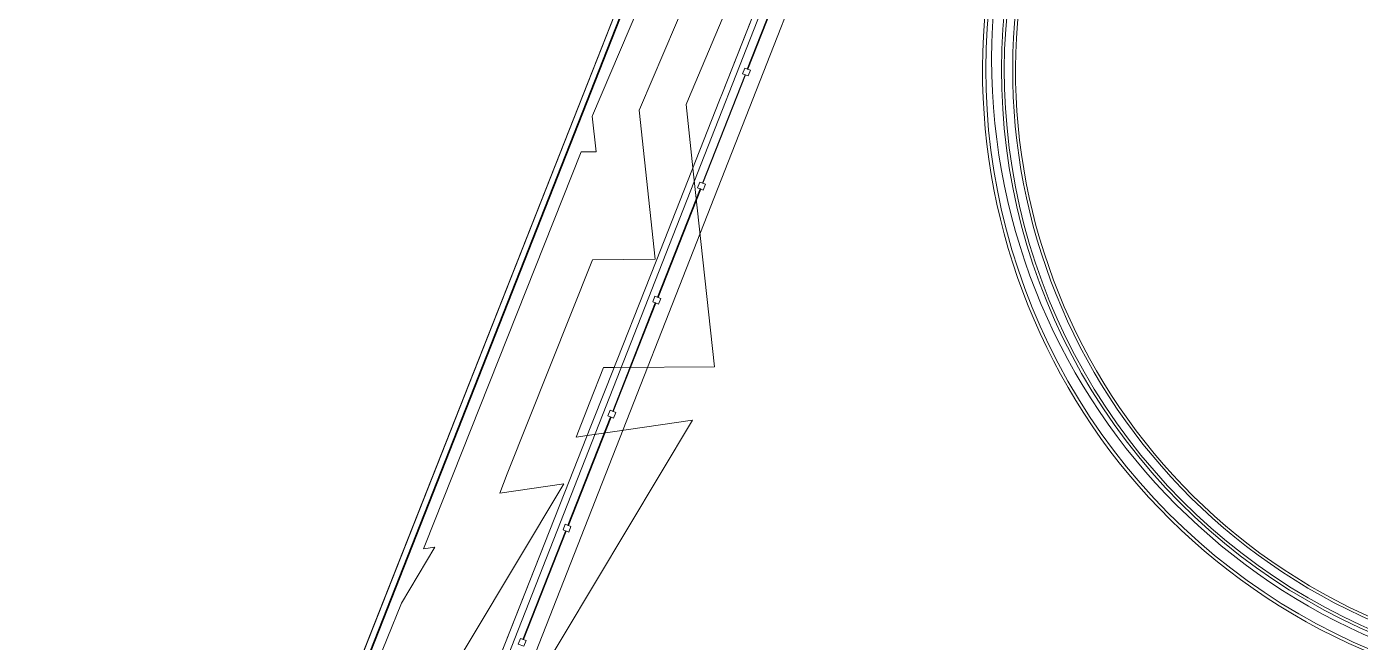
# Model space of a CAD drawing. Header units: metres. Extents: x -207 to 292, y -187 to 169.
# Drawn here: x -46.88 to -36, y -10.79 to -5.77 of the extents above; entities that cross this region are included whole.
import ezdxf

# ---------------------------------------------------------------- set-up
doc = ezdxf.new("R2010")
doc.units = ezdxf.units.M
for name, color, linetype, lineweight in [('A-GLAZ-CWMG', 7, 'Continuous', 9), ('C-TOPO', 7, 'Continuous', 9), ('C-TOPO-MAJR', 7, 'Continuous', 35), ('C-TOPO-MINR', 7, 'Continuous', 9), ('CERCO INTERIOR', 7, 'Continuous', 9), ('EQUIPOS PIS', 7, 'Continuous', 9), ('P-SANR-FIXT', 7, 'Continuous', 9), ('solera', 7, 'Continuous', 35)]:
    doc.layers.add(name, color=color, linetype=linetype, lineweight=lineweight)
doc.layers.add('PR10-ARQ-PL-001-Emplazamiento-C-1_dwg', color=7, linetype='Continuous', lineweight=9, true_color=0x767676)

# ---------------------------------------------------------------- blocks, each defined once
blk = doc.blocks.new('M_Estanque-Terraza - M_Estanque-Terraza-2331352-PLANTA EMPLAZAMIENTO ACTUALIZADO')
at = {"layer": 'P-SANR-FIXT'}
for centre, radius, start, end in [((-1.696641881242665e-15, 0), 5.151627146850166, 8.142219984546603e-13, 180.0000000000002), ((-1.242570705970596e-15, 0), 5.151627146850166, 8.142219984546603e-13, 180.0000000000002), ((-1.242570705970596e-15, 0), 5.126627146850165, 359.9999999999996, 180.0000000000002), ((-1.656194243939091e-15, 0), 5.126627146850165, 359.9999999999996, 180.0000000000002), ((-2.165734258596785e-15, 0), 4.998277258842649, 359.9999999999996, 180.0000000000002), ((-2.165734258596785e-15, 0), 4.975544739836833, 359.9999999999991, 179.9999999999998), ((-3.248601387895178e-15, 0), 4.905907101428718, 1.017777498068325e-12, 180.0000000000002), ((-3.248601387895178e-15, 0), 4.88317458242289, 1.024138607431252e-12, 180.0000000000002), ((-3.248601387895178e-15, 0), 4.905907101428718, 180.0000000000004, 5.088887490341627e-14), ((-3.248601387895178e-15, 0), 4.88317458242289, 180.0000000000004, 5.088887490341627e-14)]:
    blk.add_arc(centre, radius, start, end, dxfattribs=at)
blk = doc.blocks.new('Circular Mullion - 5mm-2127248-PLANTA EMPLAZAMIENTO ACTUALIZADO')
at = {"layer": 'A-GLAZ-CWMG'}
for p, q in [((-107.6478273724652, -45.39675011483385), (-107.9973915295227, -46.28009880061981)), ((-107.6455027706611, -45.39767002051003), (-107.9950669277186, -46.281018706296)), ((-107.9950669277186, -46.281018706296), (-107.6455027706611, -45.39767002051003)), ((-107.9927423259147, -46.28193861197219), (-107.6431781688572, -45.3985899261862)), ((-107.6455027706611, -45.39767002051003), (-107.647827372465, -45.39675011483385)), ((-107.6431781688571, -45.3985899261862), (-107.6455027706611, -45.39767002051003)), ((-107.9973915295225, -46.28009880061983), (-107.9950669277186, -46.28101870629602)), ((-107.9950669277186, -46.28101870629602), (-107.9927423259146, -46.28193861197219))]:
    blk.add_line(p, q, dxfattribs=at)
blk = doc.blocks.new('Rectangular Mullion - 50 x 50 mm-2128568-PLANTA EMPLAZAMIENTO ACTUALIZADO')
at = {"layer": 'A-GLAZ-CWMG'}
for p, q in [((0.025, 0.025), (-0.025, 0.025)), ((-0.025, 0.025), (-0.025, -0.025)), ((0.025, -0.025), (0.025, 0.025)), ((-0.025, -0.025), (0.025, -0.025))]:
    blk.add_line(p, q, dxfattribs=at)
blk = doc.blocks.new('Rectangular Mullion - 50 x 50 mm-2128569-PLANTA EMPLAZAMIENTO ACTUALIZADO')
at = {"layer": 'A-GLAZ-CWMG'}
for p, q in [((-0.025, -0.025), (-0.025, 0.025)), ((-0.025, 0.025), (0.025, 0.025)), ((0.025, 0.025), (0.025, -0.025)), ((0.025, -0.025), (-0.025, -0.025))]:
    blk.add_line(p, q, dxfattribs=at)
blk = doc.blocks.new('YADRAN_LASQUEMAS_ARQ_MO_002_TERRAZAS_rvt-1-PLANTA EMPLAZAMIENTO ACTUALIZADO')
at = {"layer": 'A-GLAZ-CWMG', "lineweight": 9}
for p, rotation in [((-148.54394469915, -51.75443897849276), 180.1291782009755), ((-148.54394469915, -51.75443897849276), 180.1291782009755), ((-148.54394469915, -51.75443897849276), 180.1291782009755), ((-148.54394469915, -51.75443897849276), 180.1291782009755), ((-148.9098096313139, -52.68510693830034), 180.1291782009783), ((-148.9098096313139, -52.68510693830034), 180.1291782009783), ((-148.9098096313139, -52.68510693830034), 180.1291782009783), ((-148.9098096313139, -52.68510693830034), 180.1291782009783), ((-149.2756745634777, -53.61577489810803), 180.1291782009783), ((-149.2756745634777, -53.61577489810803), 180.1291782009783), ((-149.2756745634777, -53.61577489810811), 180.1291782009783), ((-149.2756745634777, -53.61577489810811), 180.1291782009783), ((-149.6415394956416, -54.54644285791573), 180.1291782009783), ((-149.6415394956416, -54.54644285791564), 180.1291782009755), ((-149.6415394956417, -54.54644285791555), 180.1291782009755), ((-149.6415394956417, -54.54644285791555), 180.1291782009755), ((-150.0074044278053, -55.47711081772367), 180.1291782009783), ((-150.0074044278053, -55.47711081772367), 180.1291782009783), ((-150.0074044278053, -55.47711081772367), 180.1291782009783), ((-150.0074044278053, -55.47711081772367), 180.1291782009783), ((-150.3732693599692, -56.40777877753137), 180.1291782009783), ((-150.3732693599692, -56.40777877753145), 180.1291782009783), ((-150.3732693599692, -56.40777877753145), 180.1291782009783), ((-150.3732693599692, -56.40777877753145), 180.1291782009783)]:
    blk.add_blockref('Circular Mullion - 5mm-2127248-PLANTA EMPLAZAMIENTO ACTUALIZADO', p, dxfattribs=dict(at, rotation=rotation))
at = {"layer": 'A-GLAZ-CWMG', "lineweight": 9, "extrusion": (0, 0, -1), "rotation": 291.4608217990221}
for name, p in [('Rectangular Mullion - 50 x 50 mm-2128568-PLANTA EMPLAZAMIENTO ACTUALIZADO', (41.01021495688962, -6.137455315987641)), ('Rectangular Mullion - 50 x 50 mm-2128569-PLANTA EMPLAZAMIENTO ACTUALIZADO', (41.01021495688962, -6.137455315987641)), ('Rectangular Mullion - 50 x 50 mm-2128568-PLANTA EMPLAZAMIENTO ACTUALIZADO', (41.37607988905343, -7.068123275795414)), ('Rectangular Mullion - 50 x 50 mm-2128569-PLANTA EMPLAZAMIENTO ACTUALIZADO', (41.37607988905343, -7.068123275795394)), ('Rectangular Mullion - 50 x 50 mm-2128568-PLANTA EMPLAZAMIENTO ACTUALIZADO', (41.74194482121724, -7.998791235603185)), ('Rectangular Mullion - 50 x 50 mm-2128569-PLANTA EMPLAZAMIENTO ACTUALIZADO', (41.74194482121724, -7.998791235603187)), ('Rectangular Mullion - 50 x 50 mm-2128568-PLANTA EMPLAZAMIENTO ACTUALIZADO', (42.10780975338105, -8.929459195410976)), ('Rectangular Mullion - 50 x 50 mm-2128569-PLANTA EMPLAZAMIENTO ACTUALIZADO', (42.10780975338105, -8.929459195410972)), ('Rectangular Mullion - 50 x 50 mm-2128568-PLANTA EMPLAZAMIENTO ACTUALIZADO', (42.47367468554486, -9.860127155218743)), ('Rectangular Mullion - 50 x 50 mm-2128569-PLANTA EMPLAZAMIENTO ACTUALIZADO', (42.47367468554486, -9.860127155218747)), ('Rectangular Mullion - 50 x 50 mm-2128568-PLANTA EMPLAZAMIENTO ACTUALIZADO', (42.83953961770867, -10.79079511502652)), ('Rectangular Mullion - 50 x 50 mm-2128569-PLANTA EMPLAZAMIENTO ACTUALIZADO', (42.83953961770867, -10.79079511502652))]:
    blk.add_blockref(name, p, dxfattribs=at)
at = {"layer": 'P-SANR-FIXT', "lineweight": 9, "rotation": 161.0051743834256}
blk.add_blockref('M_Estanque-Terraza - M_Estanque-Terraza-2331352-PLANTA EMPLAZAMIENTO ACTUALIZADO', (-33.93201192753877, -6.125326023048245), dxfattribs=at)
blk = doc.blocks.new('PR10-ARQ-PL-001-Emplazamiento-C-1_dwg-674643-PLANTA EMPLAZAMIENTO ACTUALIZADO')
at = {"layer": 'C-TOPO', "flags": 128}
for points in [[(-35.66047216186531, 9.22492529296875), (-36.21657310180667, 8.581763388061525), (-36.6988459899903, 7.88153519897461), (-38.49378759155277, 3.321617891693116), (-39.00218911743171, 2.030064168548584), (-39.53041501464848, 0.6881417175292971), (-39.57636569824223, 0.5714080361366273), (-40.73305788574223, -2.367079062652588), (-41.58235023193367, -4.524643297576905), (-43.87227557373051, -10.34202919921875), (-44.19534422607429, -11.16276514892578), (-44.44517548828132, -11.79744733886719), (-44.59096658935554, -12.16781194152836), (-44.77288571777351, -12.62996745300297), (-44.95806511230476, -13.10040036621097), (-45.16328049316414, -13.62173714904785), (-58.65432678222663, -47.89474167480476)], [(-58.65432678222663, -47.89474167480476), (-45.16328049316414, -13.62173714904785), (-44.95806511230476, -13.10040036621097), (-44.77288571777351, -12.62996745300297), (-44.59096658935554, -12.16781194152836), (-44.44517548828132, -11.79744733886719), (-44.19534422607429, -11.16276514892578), (-43.87227557373051, -10.34202919921875), (-41.58235023193367, -4.524643297576905), (-40.73305788574223, -2.367079062652588), (-39.57636569824223, 0.5714080361366273), (-39.53041501464848, 0.6881417175292971), (-39.00218911743171, 2.030064168548584), (-38.49378759155277, 3.321617891693116), (-36.6988459899903, 7.88153519897461), (-36.21657310180667, 8.581763388061525), (-35.66047216186531, 9.22492529296875)], [(-5.944042996215821, -30.10852034912113), (-2.296743239593506, -20.79352148437503), (2.682056929779018, -7.887521461486852), (2.908356779479946, -6.618521594238282), (2.667956918334927, -4.412521362304688), (2.058256779098511, -2.757521509552037), (0.8637567975997579, -1.019521417808533), (-1.669543151092564, 0.8374786050796509), (-22.17004211425785, 8.990478556823765), (-26.33904345703129, 10.64847909851074), (-28.76234205322272, 11.41147903747559), (-30.71814360351566, 11.46747910766605), (-32.75734238891605, 10.90447858886719), (-34.0066428771973, 10.2394784820557), (-34.58824226074226, 9.870478912353516), (-35.70204404296879, 9.034478778076172), (-36.69724376220707, 7.721478689575195), (-37.6353423156739, 5.490478820800782), (-38.52224399414069, 3.372478450012207), (-63.79554320068367, -60.76652343750007)], [(-50.96545656738289, -31.04903038330082), (-50.26788519287116, -29.28068250732425), (-50.22258563232429, -29.16584067993168), (-50.12820999755866, -28.92659946899418), (-49.86571904296882, -28.26117729492191), (-49.59868417968757, -27.58424652099613), (-48.85527374267586, -25.6996871337891), (-48.81756906738288, -25.60410924682621), (-47.63367854003913, -22.60293197021488), (-47.5962203613282, -22.50797730102539), (-46.46741019287116, -19.64643103637699), (-46.46130823974617, -19.63095523681644), (-46.45563881835945, -19.61658634643555), (-45.5061060791016, -17.20950769042969), (-44.40323851318367, -14.41373299255375), (-44.34850697021488, -14.2749809967041), (-44.27681367187504, -14.09323860168457), (-42.45500394287117, -9.474923986816407), (-42.27840076904304, -9.027235034179723), (-42.15686865234382, -8.719149188232421), (-41.74680996093757, -7.679642289733922), (-41.22961362304694, -6.368549642944371), (-41.20540579833992, -6.307186528015137), (-39.78618544921882, -2.709440432739258)], [(-39.78618544921882, -2.709440432739258), (-41.20540579833992, -6.307186528015137), (-41.22961362304694, -6.368549642944371), (-41.74680996093757, -7.679642289733922), (-42.15686865234382, -8.719149188232421), (-42.27840076904304, -9.027235034179723), (-42.45500394287117, -9.474923986816407), (-44.27681367187504, -14.09323860168457), (-44.34850697021488, -14.2749809967041), (-44.40323851318367, -14.41373299255375), (-45.5061060791016, -17.20950769042969), (-46.45563881835945, -19.61658634643555), (-46.46130823974617, -19.63095523681644), (-46.46741019287116, -19.64643103637699), (-47.5962203613282, -22.50797730102539), (-47.63367854003913, -22.60293197021488), (-48.81756906738288, -25.60410924682621), (-48.85527374267586, -25.6996871337891), (-49.59868417968757, -27.58424652099613), (-49.86571904296882, -28.26117729492191), (-50.12820999755866, -28.92659946899418), (-50.22258563232429, -29.16584067993168), (-50.26788519287116, -29.28068250732425), (-50.96545656738289, -31.04903038330082)]]:
    blk.add_lwpolyline(points, dxfattribs=at)
at = {"layer": 'C-TOPO-MAJR', "color": 1, "lineweight": 9, "true_color": 0xff0000, "flags": 128}
blk.add_lwpolyline([(-47.38864633034858, -19.3590603636108), (-46.40390017914113, -16.90820012177145), (-46.36718349366485, -16.81634671912423), (-46.32105142402161, -16.70403757285058), (-45.23587476357813, -13.95379584769848), (-45.23187268252185, -13.94365308411941), (-45.22649526891475, -13.93039039084586), (-43.8236032284682, -10.47033911196373), (-43.55111132567067, -10.015270888609), (-43.64472106310044, -10.02874431253845), (-43.63361082157019, -10.00074537238434), (-42.35923366807503, -6.789185159462804), (-42.23663320011321, -6.788382651063969), (-42.26800982084772, -6.497581180740293), (-42.26528466851425, -6.491176353034613), (-41.21186679233511, -4.015366132760531)], dxfattribs=at)
at = {"layer": 'C-TOPO-MINR', "color": 9, "true_color": 0xc0c0c0, "flags": 128}
for points in [[(-46.42492830283096, -18.00896992243367), (-46.01286702389111, -16.97812440686441), (-45.49513947384817, -15.71770969758855), (-44.87729796654425, -14.15186926362302), (-44.85144286304691, -14.08634280416396), (-44.8167025408484, -14.00066030487939), (-44.01916599229106, -12.03363983913303), (-42.5004343552384, -9.497320408240865), (-43.02216754551385, -9.572414438452432), (-42.96024469520513, -9.416362549279057), (-42.26695872749136, -7.669211304469203), (-41.75438443163505, -7.665856136383091), (-41.88556540954413, -6.450058502302664), (-41.87417195353489, -6.423280871630463), (-41.20948323715132, -4.861086841572473)], [(-41.20709968196744, -5.706807550384425), (-41.48305923855553, -6.35538539022633), (-41.50312099824045, -6.402535823865028), (-41.4472579414299, -6.920279885430607), (-41.44447915694679, -6.946033921221603), (-41.27213566315682, -8.543329621702204), (-42.08962198002799, -8.548680658660942), (-42.17468378690761, -8.549237449475658), (-42.28687856883994, -8.831979726173762), (-42.39961402792721, -9.116084564366371), (-42.30826211983425, -9.10293611402034), (-42.23366966233137, -9.092199882625293), (-41.44975738480612, -8.979369927872767), (-43.82291733259951, -12.94260578953196), (-44.21472875611384, -13.59694056630232), (-44.40690981278195, -14.07093021891291), (-44.47101304357195, -14.22903252420847), (-44.51872116951032, -14.3499426795475), (-44.66922752367466, -14.73138182232648), (-45.65855055411732, -17.1399020946046), (-46.44595642652074, -19.10973972309581)]]:
    blk.add_lwpolyline(points, dxfattribs=at)
at = {"layer": 'CERCO INTERIOR', "flags": 128}
for points in [[(-26.8741051890701, -80.12936918377876), (-28.51400438018143, -82.00503176808358), (-30.80006296537817, -83.2052969479561), (-33.47521145634354, -83.40564562439918), (-60.36965272299945, -72.83466478347779), (-62.48292058303953, -71.58020193815231), (-63.9696666777134, -69.48232596635819), (-64.49798364259303, -67.0580460703373), (-63.95847878903151, -64.42976371884346), (-36.30947658650577, 6.0375552546978), (-35.12356038734317, 8.298024226427078), (-33.13335930243134, 9.89046128511429), (-30.63597393147647, 10.59442198872566), (-28.05654404334724, 10.33743979454041), (-2.045945981666446, 0.01674255847930908), (-0.04331390947103501, -1.294962766170502), (1.476995850875974, -3.37822363615036), (1.971749149933457, -5.810420047044754), (1.49688543073833, -8.303512711524963), (0.5782354609668254, -10.63827511429787), (-26.93075168073177, -80.27276047945023)], [(-33.40204916082322, -83.21950783133508), (-60.2814546571672, -72.654436866045), (-62.34430397056043, -71.42990311503411), (-63.78292929194868, -69.39992805242538), (-64.29355937637389, -67.05680767416955), (-63.76601963855327, -64.48681525826454), (-36.12728963367641, 5.954323592185975), (-34.9659094888717, 8.168024513721466), (-33.0400690395385, 9.70896413087845), (-30.61814039081335, 10.39165516376495), (-28.10425808548927, 10.14120331168175), (-2.138562422469259, -0.1616771852970123), (-0.1833848904818296, -1.442300224304199), (1.28971039749682, -3.460863713026047), (1.767911579459906, -5.811690279245378), (1.303919984921813, -8.24770295739174), (0.3921237623691559, -10.56504646062851)]]:
    blk.add_lwpolyline(points, dxfattribs=at)
at = {"layer": 'EQUIPOS PIS'}
blk.add_circle((-33.86379097960889, -6.03093359708786), 5.147159958258276, dxfattribs=at)
at = {"layer": 'solera'}
blk.add_line((-36.69884632237256, 7.881535067558289), (-65.37344040736556, -64.96416011452675), dxfattribs=at)

msp = doc.modelspace()

# ---------------------------------------------------------------- linework, layer by layer
at = {"layer": 'C-TOPO'}
for p, q in [((-38.52224399414066, 3.372478450012207), (-63.79554320068367, -60.76652343750004)), ((-41.20540579833992, -6.307186528015137), (-39.78618544921878, -2.709440432739258)), ((-39.78618544921878, -2.709440432739258), (-41.20540579833992, -6.307186528015137)), ((-41.58235023193363, -4.524643297576905), (-43.87227557373051, -10.34202919921875)), ((-43.87227557373051, -10.34202919921875), (-41.58235023193363, -4.524643297576905)), ((-41.22961362304691, -6.368549642944337), (-41.20540579833992, -6.307186528015137)), ((-41.20540579833992, -6.307186528015137), (-41.22961362304691, -6.368549642944337)), ((-41.74680996093754, -7.679642289733887), (-41.22961362304691, -6.368549642944337)), ((-41.22961362304691, -6.368549642944337), (-41.74680996093754, -7.679642289733887)), ((-42.15686865234379, -8.719149188232421), (-41.74680996093754, -7.679642289733887)), ((-41.74680996093754, -7.679642289733887), (-42.15686865234379, -8.719149188232421)), ((-42.278400769043, -9.027235034179688), (-42.15686865234379, -8.719149188232421)), ((-42.15686865234379, -8.719149188232421), (-42.278400769043, -9.027235034179688)), ((-42.45500394287113, -9.474923986816407), (-42.278400769043, -9.027235034179688)), ((-42.278400769043, -9.027235034179688), (-42.45500394287113, -9.474923986816407)), ((-44.27681367187504, -14.09323860168457), (-42.45500394287113, -9.474923986816407)), ((-42.45500394287113, -9.474923986816407), (-44.27681367187504, -14.09323860168457)), ((-43.87227557373051, -10.34202919921875), (-44.19534422607425, -11.16276514892578)), ((-44.19534422607425, -11.16276514892578), (-43.87227557373051, -10.34202919921875))]:
    msp.add_line(p, q, dxfattribs=at)
at = {"layer": 'C-TOPO-MAJR', "color": 1, "lineweight": 9, "true_color": 0xff0000, "flags": 128}
msp.add_lwpolyline([(-47.38864633034858, -19.3590603636108), (-46.40390017914113, -16.90820012177145), (-46.36718349366485, -16.81634671912423), (-46.32105142402161, -16.70403757285058), (-45.23587476357813, -13.95379584769848), (-45.23187268252185, -13.94365308411941), (-45.22649526891475, -13.93039039084586), (-43.8236032284682, -10.47033911196373), (-43.55111132567067, -10.015270888609), (-43.64472106310044, -10.02874431253845), (-43.63361082157019, -10.00074537238434), (-42.35923366807503, -6.789185159462804), (-42.23663320011321, -6.788382651063969), (-42.26800982084772, -6.497581180740293), (-42.26528466851425, -6.491176353034614), (-41.21186679233511, -4.015366132760531)], dxfattribs=at)
at = {"layer": 'C-TOPO-MINR', "color": 9, "true_color": 0xc0c0c0, "flags": 128}
for points in [[(-41.44725794142989, -6.920279885430596), (-41.50312099824045, -6.402535823865028), (-41.48305923855553, -6.35538539022633), (-41.20709968196744, -5.706807550384425), (-39.86801416362611, -2.7542825267113), (-39.80008340324081, -2.58072661626433), (-39.73717309895437, -2.419997440335822), (-39.32244431807553, -1.379315982440845), (-39.00487227741269, -0.6499629401465414), (-38.95333866319245, -0.5258629007108686), (-38.93138651406272, -0.4729991027041363), (-38.37001603059124, 0.9507725427833632), (-37.87956963600739, 2.163563128832744), (-37.86858388848183, 2.192022150923705), (-37.82220225857333, 2.312175634071683), (-37.45734096870181, 3.360298632002023), (-37.45242086495592, 3.37220507529407), (-37.40155723143527, 3.495292920473453), (-37.02016170036772, 4.302463775381845)], [(-46.42492830283094, -18.00896992243363), (-46.01286702389108, -16.97812440686441), (-45.49513947384813, -15.71770969758853), (-44.87729796654423, -14.151869263623), (-44.8514428630469, -14.08634280416394), (-44.81670254084835, -14.00066030487939), (-44.01916599229103, -12.03363983913302), (-42.5004343552384, -9.497320408240885), (-43.02216754551382, -9.572414438452414), (-42.96024469520507, -9.41636254927905), (-42.26695872749132, -7.669211304469229), (-41.75438443163502, -7.665856136383094), (-41.88556540954409, -6.450058502302659), (-41.87417195353489, -6.423280871630473), (-41.20948323715128, -4.861086841572478)], [(-42.08962198002799, -8.548680658660942), (-41.27213566315682, -8.543329621702204), (-41.44447915694679, -6.946033921221603), (-41.4472579414299, -6.920279885430607)], [(-42.30826211983424, -9.10293611402034), (-42.39961402792721, -9.116084564366371), (-42.28687856883994, -8.831979726173762), (-42.17468378690761, -8.549237449475656), (-42.08962198002799, -8.548680658660942)], [(-42.30826211983424, -9.10293611402034), (-42.23366966233137, -9.092199882625293), (-41.44975738480612, -8.979369927872767), (-43.82291733259952, -12.94260578953196)]]:
    msp.add_lwpolyline(points, dxfattribs=at)

# ---------------------------------------------------------------- block references
at = {"lineweight": 5}
msp.add_blockref('YADRAN_LASQUEMAS_ARQ_MO_002_TERRAZAS_rvt-1-PLANTA EMPLAZAMIENTO ACTUALIZADO', (0, 0), dxfattribs=at)
at = {"layer": 'PR10-ARQ-PL-001-Emplazamiento-C-1_dwg', "color": 7}
msp.add_blockref('PR10-ARQ-PL-001-Emplazamiento-C-1_dwg-674643-PLANTA EMPLAZAMIENTO ACTUALIZADO', (0, 0), dxfattribs=at)

doc.saveas('drawing.dxf')
